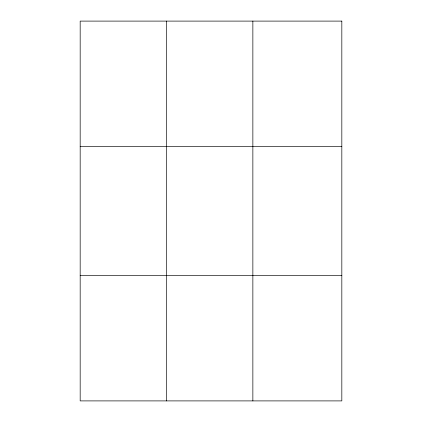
<?xml version="1.0" encoding="UTF-8"?>
<svg xmlns="http://www.w3.org/2000/svg" width="422" height="422" viewBox="0 0 422 422"><rect width="100%" height="100%" fill="white"/><g stroke="black" fill="none" stroke-linecap="round" stroke-linejoin="round"><path stroke-width="0.63" d="M166.521 21.1L166.521 400.9M252.862 21.1L252.862 400.9M80.175 146.434L341.825 146.434M80.175 275.566L341.825 275.566M341.825 21.1L341.825 400.9L80.175 400.9L80.175 21.1L341.825 21.1"/></g></svg>
